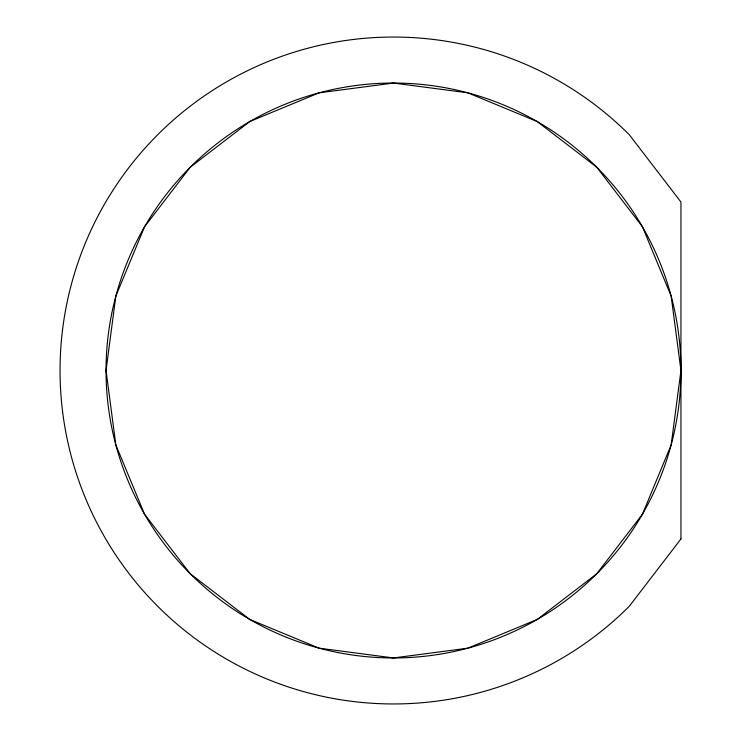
<?xml version="1.0" encoding="UTF-8"?>
<svg xmlns="http://www.w3.org/2000/svg" width="741" height="741" viewBox="0 0 741 741"><rect width="100%" height="100%" fill="white"/><g stroke="black" fill="none" stroke-linecap="round" stroke-linejoin="round"><path stroke-width="1.11" d="M115.837 296.104L106.037 370.5L115.837 444.896L144.551 514.226L190.233 573.766L249.773 619.448L319.093 648.162L393.499 657.952L467.895 648.162L537.225 619.448L596.755 573.766L642.438 514.226L671.161 444.896L680.951 370.5L671.161 296.104L642.438 226.774L596.755 167.234L537.225 121.552L467.895 92.838L393.499 83.048L319.093 92.838L249.773 121.552L190.233 167.234L144.551 226.774L115.837 296.104M680.951 538.948L629.285 606.286A333.45 333.45 0 0 1 157.713 606.286A333.45 333.45 0 0 1 157.713 134.714A333.45 333.45 0 0 1 629.285 134.714L680.951 202.052L680.951 538.948M249.773 619.448A287.452 287.452 0 0 0 680.951 370.5A287.452 287.452 0 0 0 249.773 121.552A287.452 287.452 0 0 0 249.773 619.448"/></g></svg>
